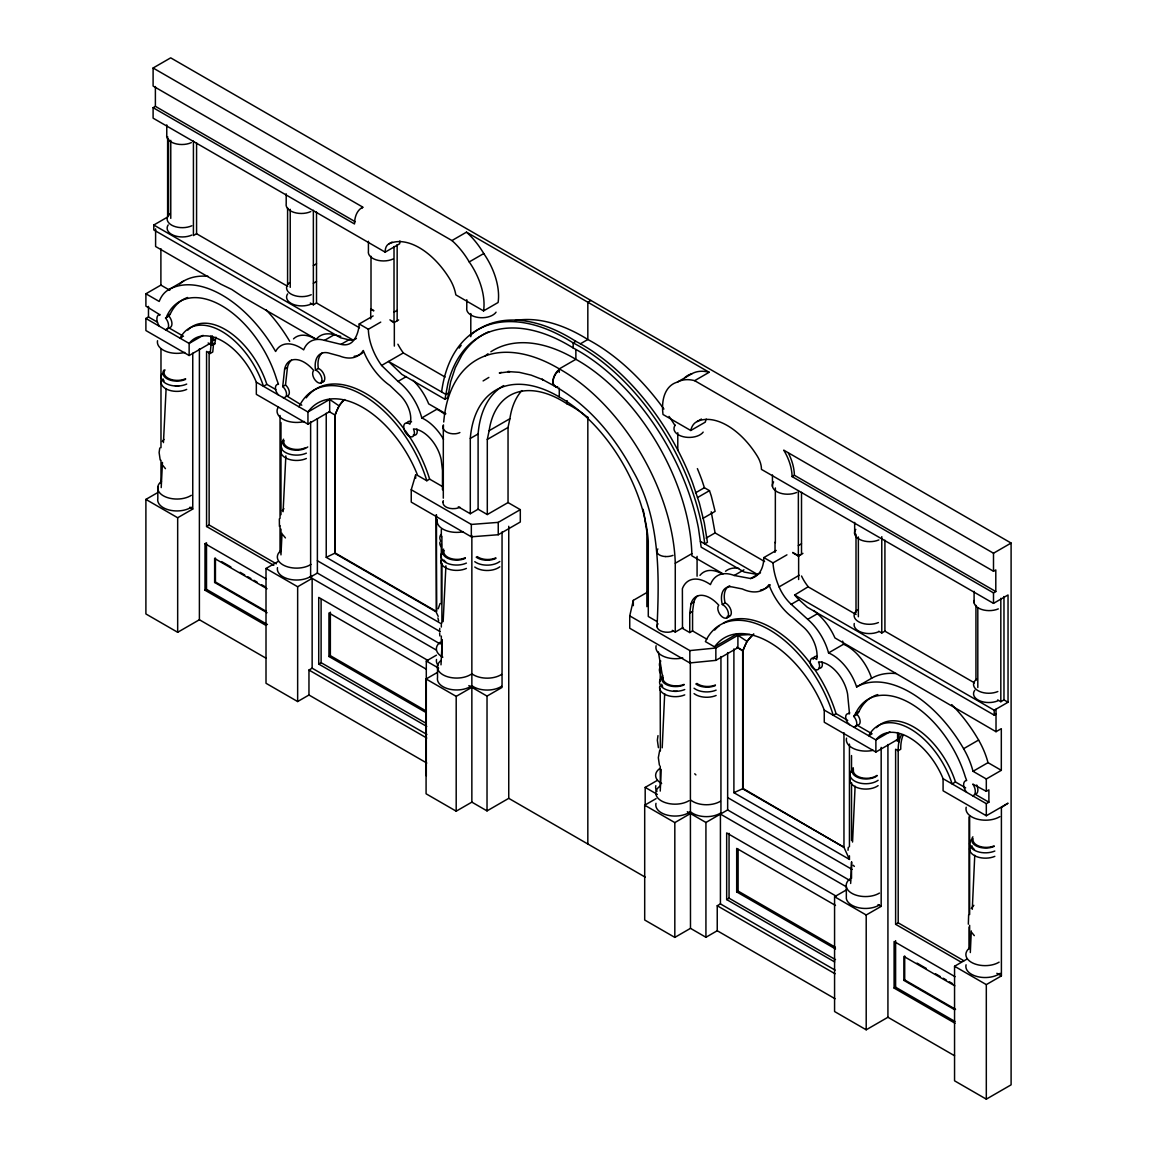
<?xml version="1.0" encoding="UTF-8"?>
<svg xmlns="http://www.w3.org/2000/svg" width="1157" height="1157" viewBox="0 0 1157 1157"><rect width="100%" height="100%" fill="white"/><g stroke="black" fill="none" stroke-linecap="round" stroke-linejoin="round"><path stroke-width="1.5" d="M415.696 478.246L415.696 474.717L411.241 489.744L411.241 502.109L471.333 536.805L498.248 534.736L520.303 522.009L520.303 509.644L508.039 502.572L487.299 514.547L478.101 509.225L470.292 513.737L458.302 506.809M660.242 791.07L661.226 769.448M662.209 747.827L664.682 693.781M850.655 883.471L851.639 861.849M852.55 842.036L855.11 786.182M970.318 952.558L971.302 930.937M972.285 909.315L974.758 855.269M161.213 487.603L162.457 462.41M163.441 442.61L166.116 388.607M280.963 554.883L282.033 533.29M283.103 511.698L285.851 455.901M441.005 664.827L442.249 639.633M443.145 621.627L445.908 565.831M279.343 518.857L279.43 526.435M439.515 631.332L439.761 628.381M848.023 850.279L848.269 847.329M273.79 565.31L206.568 526.493L206.568 351.395L210.184 353.492L211.138 343.788L213.857 337.352M673.012 631.187A10.37 5.987 0 0 1 667.994 632.228L665.318 632.141A10.124 5.843 0 0 1 657.046 626.805L657.205 625.257A10.37 5.987 0 0 1 658.058 623.797M282.713 397.415A6.754 3.89 60 0 0 286.531 394.233A6.754 3.89 60 0 0 282.713 386.626L284.636 369.025L287.442 367.405A28.404 16.4 60 0 1 291.463 360.203M286.56 395.998A6.754 3.89 60 0 0 289.308 391.963A6.754 3.89 60 0 0 285.519 384.992L287.442 367.405M706.797 639.156L692.566 630.927L689.746 632.561L689.746 613.094L691.047 603.737L693.867 602.117A28.101 16.227 60 0 1 697.917 595.696M692.566 630.927L692.566 611.46L693.867 602.117M445.937 394.45L388.535 361.461L401.855 374.362L444.953 399.252L447.933 383.401A175.213 101.151 60 0 1 573.178 347.968A175.213 101.151 60 0 1 698.423 528.026L701.156 547.16L744.255 572.05L757.575 574.508L700.419 541.375M487.299 514.547L487.299 439.443L489.151 430.693L509.89 418.718A103.956 60.019 60 0 1 521.85 390.603M508.039 502.572L508.039 427.468L509.89 418.718M847.719 720.377L836.048 713.638L833.242 715.272A98.331 56.765 60 0 0 769.289 629.726A98.331 56.765 60 0 0 705.408 641.6L714.563 646.879L736.286 634.34L737.906 635.28L737.906 647.645L715.85 660.372L689.832 662.947L629.741 628.251L629.741 615.886L633.313 600.353L648.021 591.863M159.767 448.005L159.116 452.561L160.201 460.023M657.986 735.65L657.35 740.205L658.42 747.682M968.64 914.999L968.337 924.168M438.199 608.756L440.094 603.506M659.692 750.358L658.333 757.661L659.403 765.139M208.144 342.978L212.237 345.35L214.812 343.86L215.882 337.15M344.265 399.801A74.583 43.055 60 0 0 339.044 405.847L334.749 415.435L334.749 553.292L436.03 611.764L438.185 616.363M733.9 648.918L733.9 792.69L849.44 859.405L843.959 847.286L742.678 788.814L742.678 650.943L746.974 641.354L753.395 634.34M170.267 313.995L168.908 316.063A8.229 4.758 60 0 1 171.945 323.714A8.229 4.758 60 0 1 168.908 327.865L165.552 329.803A8.229 4.758 60 0 0 168.575 325.652A8.229 4.758 60 0 0 165.552 318.001L170.267 313.995A84.36 48.71 60 0 1 187.579 297.494M853.707 727.117L854.575 727.059A7.13 4.122 60 0 0 856.744 722.937A7.13 4.122 60 0 0 853.707 716.4L855.573 713.536L858.942 711.598A84.36 48.71 60 0 1 871.93 697.064M853.707 716.4L857.077 714.462L858.942 711.598M162.428 441.424L163.932 439.4M282.395 510.685L283.913 508.675M971.302 908.419L973.832 905.324M483.105 380.928L488.847 377.428M399.903 240.902A17.109 9.878 60 0 0 399.686 243.751L385.165 252.139L153.1 118.159L153.1 107.673L354.519 223.966A36.677 21.173 60 0 1 362.864 207.161L153.1 86.052L153.1 68.003L170.686 57.85L1011.102 543.052L1011.102 1084.847L986.314 1099.15L954.554 1080.812L954.554 966.269L966.616 959.298M153.1 107.673L155.385 106.343L355.257 221.739M356.428 338.466L352.48 340.274A30.718 17.731 60 0 1 348.893 339.811L340.65 337.801L153.794 229.925L153.794 225.022L167.62 217.039L167.62 136.584M287.659 286.343L196.574 233.743L193.421 235.565L193.421 141.096M159.391 326.26A9.126 5.264 60 0 1 159.391 314.458L145.898 306.113L145.898 293.777L160.895 285.114L169.761 290.233M145.898 293.777L159.203 301.442A56.259 32.483 60 0 1 168.618 289.727L183.601 281.064A107.225 61.914 60 0 1 208.159 276.364M210.863 336.065L210.863 342.964L189.141 355.503L145.898 330.54L145.898 318.464L148.472 316.975L157.468 322.167M165.552 318.001L168.908 316.063M182.343 336.918L180.102 338.206A64.864 37.443 60 0 1 221.782 331.379A64.864 37.443 60 0 1 263.478 386.322L266.848 384.37L275.843 389.576M313.359 265.589L316.512 263.782M203.097 335.356L189.141 343.427L145.898 318.464M212.237 341.185L214.812 339.71M313.359 283.263L316.512 281.44M385.165 252.139A17.109 9.878 60 0 1 389.114 243.765L392.021 242.088M210.184 353.492L212.758 352.003L213.626 343.181L214.812 343.86M310.322 303.062L313.359 304.812L316.512 303.004L359.509 327.821M153.1 68.003L451.953 240.555L466.473 232.152L709.183 372.279L694.648 380.667A55.377 31.962 60 0 0 677.38 382.114A51.79 29.894 60 0 0 663.019 414.495L690.772 430.505L705.307 422.117A29.229 16.878 60 0 1 706.218 419.123M168.618 289.727A107.225 61.914 60 0 1 275.612 351.497A38.195 22.055 60 0 1 303.669 349.862A42.1 24.311 60 0 1 324.51 340.36L334.199 334.763L340.794 336.369M324.51 340.36L340.997 344.367A30.718 17.731 60 0 0 353.145 340.997A53.844 31.094 60 0 0 359.22 323.974L373.147 315.933M483.742 253.542A51.79 29.894 60 0 1 498.103 302.498L483.568 310.886A51.79 29.894 60 0 0 469.221 261.93L483.742 253.542A55.377 31.962 60 0 0 466.473 232.152M394.016 312.159L397.155 310.336M340.997 344.367L348.893 339.811M359.22 323.974L368.36 329.253L380.74 322.109M282.713 386.626L285.519 384.992M389.909 319.867L394.335 322.413L398.63 319.939M284.636 369.025A28.404 16.4 60 0 1 313.721 370.529A7.304 4.209 60 0 0 314.111 378.556A7.304 4.209 60 0 0 320.865 383.097A7.636 4.411 60 0 0 321.169 376.17A7.636 4.411 60 0 0 315.514 370.081L318.32 368.461A26.148 15.099 60 0 1 322.586 352.683M320.865 383.097L323.671 381.477A7.636 4.411 60 0 0 323.989 374.55A7.636 4.411 60 0 0 318.32 368.461M266.038 658.217L199.394 619.747L177.672 632.286L145.898 613.948L145.898 499.405L157.974 492.434M368.36 329.253A43.735 25.252 60 0 0 381.593 365.467L403.316 352.928L445.112 377.052M339.044 405.847L329.673 399.454L307.95 411.993L256.333 382.2A55.883 32.266 60 0 0 189.141 343.427L189.141 355.503M256.333 382.215L256.333 394.349L307.95 424.156L329.673 411.603L329.673 399.454M344.728 399.527A74.583 43.055 60 0 0 335.212 415.161L329.065 411.559M381.593 365.467L398.022 381.391L406.382 376.56M145.898 499.405L177.672 517.743L192.756 509.037L192.756 353.16M590.894 300.458L587.828 302.223L587.828 339.507A175.213 101.151 60 0 1 663.901 409.028M206.568 526.493L209.128 525.003L276.364 563.821M445.807 394.523L448.627 392.903M444.953 399.252L447.773 397.618L450.623 381.839L455.308 367.666L461.773 355.315A175.213 101.151 60 0 1 489.006 331.64M398.022 381.391A42.708 24.659 60 0 1 421.77 417.937L436.767 409.289A37.617 21.723 60 0 1 444.678 414.192M265.936 625.387L205.006 590.215L205.006 543.66L206.51 542.792L206.51 589.347L267.441 624.534M573.178 347.968L573.178 342.906A178.178 102.872 60 0 1 704.729 543.877L707.433 542.315L704.309 522.892L699.32 502.962L692.566 482.845A178.178 102.872 60 0 0 575.868 341.358L573.178 342.906A178.178 102.872 60 0 0 441.612 391.963M580.351 343.817L587.828 339.507A175.213 101.151 60 0 0 514.952 320.561M267.05 612.718L214.638 582.463L214.638 558.498L215.433 558.05L215.433 582L266.298 611.373M214.638 582.463L215.433 582M205.006 590.215L206.51 589.347M470.292 513.737L470.292 438.46L478.101 433.962A124.754 72.038 60 0 1 503.628 385.599M487.299 439.443L508.039 427.468M426.759 763.027L308.962 695.01L297.653 701.547L266.009 683.281L266.009 568.477L277.984 561.579M307.95 424.156L307.95 411.993A89.971 51.949 60 0 1 417.663 475.469L426.817 480.748L429.623 479.128L442.437 486.518M436.493 514.822L436.493 611.503L335.212 553.017L326.231 557.327L326.231 413.223M440.238 643.986L317.38 573.062L310.163 577.227L436.146 649.959M266.009 568.477L297.653 586.744L312.144 578.37L312.144 668.196L426.846 734.42M677.38 382.114L691.915 373.725A55.377 31.962 60 0 1 709.183 372.279M411.241 489.744L471.333 524.439L498.248 522.371L520.303 509.644M690.772 430.505A29.229 16.878 60 0 1 697.064 421.567L701.417 419.036M426.21 669.151L328.95 612.993L328.95 656.482L330.352 655.672L426.08 710.933M428.292 660.661L318.725 597.402L318.725 664.06L321.111 662.686L425.993 723.241M308.962 695.01L308.962 670.033L312.144 668.196M436.493 611.503L436.03 515.082M695.415 492.896L704.396 487.719L709.472 490.655L711.295 496.064L715.113 511.351L703.152 518.264M697.512 497.553L709.472 490.655M426.297 775.826L426.297 661.023L436.449 655.166M645.201 877.122L508.747 798.344L487.025 810.898L471.854 802.134L456.191 811.173L426.08 793.789L426.08 678.985L437.462 672.405M792.082 476.583L794.367 475.252L995.801 591.545L995.801 569.924L993.501 571.254L783.737 450.145A36.677 21.173 60 0 1 792.082 476.583L993.501 592.876L995.801 591.545M706.103 538.106L715.084 532.914L764.603 561.521M672.26 630.348L675.269 632.069L675.269 563.242L691.843 553.668A161.618 93.312 60 0 0 575.868 359.306L575.868 349.631M426.08 678.985L456.191 696.369L471.854 687.33M468.86 685.595L487.025 696.095L502.051 687.417L502.051 531.989M689.746 632.561L682.485 628.367L682.384 588.696A37.617 21.723 60 0 1 710.441 584.603A42.708 24.659 60 0 1 734.189 575.477L750.618 578.529A43.735 25.252 60 0 0 763.851 557.587L776.231 550.443M734.189 575.477L743.951 569.837M798.359 545.612L801.512 543.79M763.851 557.587L773.006 562.88L786.934 554.839M689.746 613.094L692.566 611.46M750.618 578.529L760.525 572.802M792.733 552.439L798.634 555.837L802.929 553.364M792.935 552.93L798.359 556.069L801.512 554.246L801.512 492.318M691.047 603.737A28.101 16.227 60 0 1 718.772 605.227A7.564 4.368 60 0 0 719.553 613.832A7.564 4.368 60 0 0 726.654 617.997A7.694 4.44 60 0 0 728.013 611.446A7.694 4.44 60 0 0 722.315 604.533L725.135 602.913A22.402 12.929 60 0 1 729.749 585.76M675.269 632.069L683.049 627.571M813.877 610.52L817.406 613.731A42.1 24.311 60 0 1 834.935 637.926L996.018 731.701L1001.311 728.65L1001.311 770.331L986.314 778.979L973.023 771.3A56.259 32.483 60 0 0 963.607 748.709A107.225 61.914 60 0 0 856.614 686.94A38.195 22.055 60 0 0 828.542 652.895A42.1 24.311 60 0 0 807.716 619.342L791.229 604.301A30.718 17.731 60 0 1 779.08 586.903L799.241 575.26M726.654 617.997L729.46 616.363A7.694 4.44 60 0 0 730.834 609.811A7.694 4.44 60 0 0 725.135 602.913M996.018 714.1L994.21 715.142L807.355 607.266L799.111 599.745A30.718 17.731 60 0 1 795.524 596.057L794.642 595.016L808.222 586.729A30.718 17.731 60 0 1 801.526 576.012M791.229 604.301L799.111 599.745M629.741 615.886L689.832 650.581L715.85 648.021L737.906 635.28L749.953 634.542M736.821 647.197L743.141 650.682A74.583 43.055 60 0 1 753.858 634.065M807.716 619.342L817.406 613.731M694.648 380.667L993.501 553.22L1011.102 543.052M828.542 652.895L843.54 644.247L842.614 641.123M878.742 631.23L881.779 632.98L884.917 631.172L974.469 682.861M645.187 805.344L645.187 787.396L657.205 780.454M697.064 421.567A63.49 36.662 60 0 1 757.488 456.451A17.109 9.878 60 0 1 761.436 469.38L993.501 603.375L1008.036 594.973L1008.036 702.241L994.21 710.224L794.642 595.016M835.036 998.737L717.239 930.734L705.929 937.271L690.483 928.348L674.82 937.401L644.695 920.003L644.695 805.2L656.091 798.634M856.614 686.94L871.597 678.277A107.225 61.914 60 0 1 896.154 673.576M644.695 805.2L674.82 822.598L690.483 813.545M843.959 732.699L843.959 847.286L743.141 788.539L733.9 792.69M853.75 727.102L857.93 725.121A7.13 4.122 60 0 0 860.114 720.999A7.13 4.122 60 0 0 857.077 714.462M687.316 811.722L705.929 822.468L727.652 809.929L850.511 880.853M870.99 734.464L868.748 735.765A64.864 37.443 60 0 1 910.429 728.968A64.864 37.443 60 0 1 952.11 783.925L955.48 781.987L965.661 787.859M889.849 731.846L875.878 739.916L875.878 752.036L897.601 739.497L897.601 732.569M961.279 962.219L895.619 924.313L895.619 749.23L898.194 750.705L900.753 749.23A47.596 27.479 60 0 1 903.4 734.608M997.71 699.927L1000.819 701.721L1003.972 699.898L1008.036 702.241M963.607 748.709L978.591 740.046A107.225 61.914 60 0 0 951.734 704.627M835.499 905.439L736.691 848.399L736.691 891.888L738.108 891.078L835.368 947.236M836.236 896.183L726.668 832.924L726.668 899.582L729.055 898.208L835.499 959.659M717.239 930.734L717.239 905.743L720.421 903.906L835.123 970.13M973.023 771.3L988.006 762.651L1001.311 770.331M972.82 795.886A9.126 5.264 60 0 0 972.82 784.084L986.314 791.33L988.888 789.841L988.888 802.191L986.314 803.667L943.085 778.704A55.883 32.266 60 0 0 875.878 739.916L824.261 710.094A89.971 51.949 60 0 0 714.563 646.879M954.568 1055.748L887.925 1017.263L866.203 1029.802L834.573 1011.536L834.573 896.733L846.172 890.037M943.085 778.704L943.085 790.795L986.314 815.757L1008.036 803.204L1001.398 807.485L1001.398 975.901L986.314 984.607L954.554 966.269M834.573 896.733L866.203 914.999L881.171 906.365L881.171 747.379M895.619 924.313L898.194 922.838L963.853 960.744M954.771 985.822L903.906 956.449L903.906 980.398L904.702 979.95L955.566 1009.309M955.031 976.682L894.101 941.494L894.101 988.064L895.605 987.196L954.973 1021.472M501.386 372.395L499.303 372.973L509.904 371.686L507.807 371.556L519.233 372.323L531.193 375.143L543.501 379.959L541.968 379.25L554.883 386.25M287.196 396.229L301.789 405.196M483.568 310.886L455.829 294.861A29.229 16.878 60 0 0 449.538 278.649A63.49 36.662 60 0 0 389.114 243.765M373.668 310.495L370.717 308.789L370.717 318.927M373.711 310.9L371.007 309.338L371.007 256.275M391.312 321.067L394.016 322.615L394.016 246.484M808.222 586.888L856.079 614.512M153.794 225.022L353.362 340.245M445.85 413.772L428.668 403.865L427.844 401.869A42.708 24.659 60 0 0 413.02 380.306M723.067 573.829L691.843 555.808L691.843 553.668M316.266 339.261L242.782 296.828L231.805 289.496L220.842 284.174L155.602 246.499L155.602 228.884M896.212 740.292L898.975 741.883L898.975 733.639M168.908 327.865L183.471 336.268M857.12 725.164L872.103 733.827M988.888 802.191L975.394 794.396A9.126 5.264 60 0 0 976.739 785.01M657.277 621.685L648.282 616.493L648.282 541.216A124.754 72.038 60 0 0 559.279 396.952L559.279 388.188M875.878 752.036L824.261 722.243L824.261 710.094M326.231 557.327L440.195 623.131M317.38 560.74L440.238 631.664M727.652 797.592L852.058 869.428M878.047 904.572L881.171 906.365M189.734 507.287L192.756 509.037M996.857 973.283L1001.398 975.901M845.969 886.58L720.421 814.094L720.421 903.906M426.297 661.023L438.648 668.153M645.187 787.396L657.335 794.411M205.006 543.66L265.936 578.833M221.594 561.608L230.85 566.944M240.092 572.281L244.72 574.957M247.8 576.736L250.881 578.514M253.976 580.293L257.056 582.072M261.67 584.748L264.765 586.527M917.038 963.116L926.28 968.452M935.536 973.789L940.164 976.465M943.244 978.244L946.325 980.022M949.405 981.801L952.486 983.58M214.638 558.498L267.05 588.768M903.906 980.398L954.771 1009.772M328.95 656.482L426.21 712.64M736.691 891.888L835.499 948.942M894.101 988.064L955.031 1023.236M318.725 664.06L426.731 726.422M726.668 899.582L834.674 961.944M308.962 670.033L426.759 738.036M717.239 905.743L835.036 973.76M554.593 386.076C589.014 405.355 614.917 436.999 633.241 471.463C660.228 518.64 659.447 574.234 657.046 626.805M737.906 635.28L746.974 641.354M737.906 647.645L742.678 650.943M974.324 935.651L971.706 932.47M853.201 865.277L854.358 866.391M694.735 773.787L695.892 774.901M285.432 537.918L282.8 534.736M165.451 468.657L162.833 465.476M278.504 395.029L277.651 393.987A7.13 4.122 60 0 1 275.467 387.349A7.13 4.122 60 0 1 278.504 384.312L276.639 379.294A84.36 48.71 60 0 0 221.768 305.752A84.36 48.71 60 0 0 166.897 315.933M704.396 487.719L701.923 480.169A175.213 101.151 60 0 0 697.382 468.614M437.91 617.925L438.633 620.788M711.222 511.784L715.084 532.914M658.391 651.97L662.961 679.116M443.044 502.355L443.189 503.888A10.124 5.843 0 0 0 452.43 508.675L455.106 508.574A10.37 5.987 0 0 0 459.893 507.243M439.617 632.98L439.862 635.945M1003.972 596.52L1003.972 699.898M1000.819 598.328L1000.819 701.721M996.018 709.183L996.018 731.701M994.21 710.224L994.21 715.142M993.501 553.22L993.501 571.254M993.501 592.876L993.501 603.375M986.314 778.979L986.314 791.33M986.314 803.667L986.314 815.757M986.314 984.607L986.314 1099.15M977.81 607.685L977.81 687.489M975.944 605.357L975.944 680.229M974.093 591.357L974.093 602.855M969.638 816.032L969.638 914.565M969.638 925.311L969.638 948.595M969.103 816.914L969.103 914.392M969.103 927.032L969.103 948.682M904.702 955.986L904.702 979.95M898.194 749.548L898.194 922.838M895.605 940.641L895.605 987.196M887.925 744.529L887.925 1017.263M884.917 540.189L884.917 631.172M881.779 536.66L881.779 632.98M866.203 914.999L866.203 1029.802M858.364 536.949L858.364 616.768M856.006 534.274L856.006 612.718M854.661 522.4L854.661 533.883M851.523 755.55L851.523 771.806M851.523 782.653L851.523 840.474M851.523 862.153L851.523 878.409M849.44 744.11L849.44 846.794M849.44 855.79L849.44 859.405M846.331 886.725L846.331 898.627A19.235 11.107 0 0 0 859.376 907.898A19.235 11.107 0 0 0 879.436 904.976M798.634 555.837L798.634 579.512M798.359 490.582L798.359 556.069M775.349 487.95L775.349 542.792M775.031 542.214L775.031 552.352M772.442 474.934L772.442 486.432M743.141 650.682L743.141 788.539M738.108 849.325L738.108 891.078M729.055 833.344L729.055 898.208M727.652 652.591L727.652 809.929M720.941 656.569L720.941 813.79M715.85 648.021L715.85 660.372M705.929 822.468L705.929 937.271M697.078 556.387L697.078 576.215M690.324 661.645L690.483 928.348M689.832 650.581L689.832 662.947M677.785 432.718L677.785 450.507M674.82 822.598L674.82 937.401M660.358 660.618L660.213 681.14M660.213 688.372L660.358 750.98M660.213 766.079L660.358 785.314M646.879 606.673L646.879 531.584L645.028 520.693A103.956 60.019 60 0 0 643.09 509.282M633.313 600.353L633.313 605.661M587.828 417.127L587.828 844.003M567.089 400.626L567.089 403.894A103.956 60.019 60 0 1 587.843 417.547M559.279 372.395L559.279 368.881L575.868 359.306A161.618 93.312 60 0 0 490.872 351.757M508.747 526.29L508.747 798.344M498.248 522.371L498.248 534.736M487.025 696.095L487.025 810.898M478.101 433.962L478.101 509.225M471.854 535.517L471.854 802.134M471.333 524.439L471.333 536.805M470.798 313.576L470.798 336.701M466.777 299.721L466.777 307.936A15.229 8.793 0 0 0 478.203 317.466A15.229 8.793 0 0 0 496.064 312.173M456.191 696.369L456.191 811.173M443.305 498.161L443.305 429.334A161.618 93.312 60 0 1 443.464 425.631M442.48 489.787L442.48 470.32L441.179 459.474A28.101 16.227 60 0 0 413.454 428.958A7.564 4.368 60 0 1 412.673 436.652A7.564 4.368 60 0 1 405.572 432.617A7.694 4.44 60 0 1 404.198 424.489A7.694 4.44 60 0 1 409.896 424.156A22.402 12.929 60 0 0 399.859 395.014L389.88 385.483A49.129 28.375 60 0 1 363.284 350.47A45.73 26.409 60 0 1 339.681 356.009L330.078 353.42A26.148 15.099 60 0 0 315.514 370.081M441.902 536.298L441.902 554.377M441.902 563.401L441.902 623.045M441.902 641.123L441.902 657.378M441.323 529.458L441.323 536.689M441.323 543.92L441.323 603.549M441.323 623.435L441.323 627.051M441.323 636.09L441.323 643.321M437.52 665.68L437.52 677.583A19.235 11.107 0 0 0 448.771 688.994A19.235 11.107 0 0 0 471.029 686.231M397.155 244.662L397.155 320.807M394.335 322.413L394.335 346.088M368.418 241.292L368.418 251.141A15.229 8.793 0 0 0 376.126 259.833A15.229 8.793 0 0 0 392.99 259.038M335.212 415.161L335.212 553.017M330.352 612.169L330.352 655.672M321.111 599.63L321.111 662.686M317.38 418.689L317.38 573.062M316.512 212.035L316.512 303.004M313.359 210.285L313.359 304.812M310.626 421.582L310.626 576.967M297.653 586.744L297.653 701.547M290.219 209.301L290.219 287.341M287.587 207.884L287.587 284.593M286.198 193.826L286.198 203.675A15.229 8.793 0 0 0 293.921 212.367A15.229 8.793 0 0 0 310.785 211.572M280.977 422.536L280.977 514.677M280.977 529.125L280.977 550.819M280.037 415.479L280.037 518.379M280.037 525.596L280.037 552.67M212.237 335.79L212.237 345.35M209.128 351.728L209.128 525.003M199.394 348.778L199.394 619.747M196.574 142.846L196.574 233.743M177.672 517.743L177.672 632.286M170.773 140.344L170.773 218.369M168.546 139.216L168.546 215.867M166.767 124.869L166.767 134.718A15.229 8.793 0 0 0 174.476 143.41A15.229 8.793 0 0 0 191.339 142.615M160.982 349.154L160.982 447.701M160.982 460.24L160.982 483.525M160.895 248.654L160.895 285.114M157.815 486.663L157.815 498.566A19.235 11.107 0 0 0 169.081 509.977A19.235 11.107 0 0 0 191.324 507.214M155.385 86.529L155.385 106.343M148.472 306.403L148.472 316.975M1000.183 973.341A19.235 11.107 0 0 1 977.463 976.624A19.235 11.107 0 0 1 966.066 964.808M999.098 962.161A19.235 11.107 0 0 1 972.516 962.928A19.235 11.107 0 0 1 970.029 947.641M999.836 816.654A19.597 11.31 0 0 1 977.029 819.055A19.597 11.31 0 0 1 966.196 807.224M994.138 845.883A13.277 7.665 0 0 1 979.401 846.302A13.277 7.665 0 0 1 973.08 838.608M994.818 856.368A15.779 9.111 0 0 1 977.318 856.874A15.779 9.111 0 0 1 969.797 847.719M994.818 851.031A15.779 9.111 0 0 1 975.611 850.858A15.779 9.111 0 0 1 970.94 840.098M974.483 849.556A13.971 8.056 0 0 1 971.822 845.666M994.022 846.49A13.971 8.056 0 0 1 977.029 846.331A13.971 8.056 0 0 1 972.878 836.815M312.028 575.55A19.235 11.107 0 0 1 289.51 579.252A19.235 11.107 0 0 1 277.478 567.639M310.973 564.399A19.235 11.107 0 0 1 284.448 565.643A19.235 11.107 0 0 1 281.137 550.399M304.436 421.51A19.597 11.31 0 0 1 283.017 419.253A19.597 11.31 0 0 1 278.432 406.96M305.246 447.817A13.277 7.665 0 0 1 290.537 448.497A13.277 7.665 0 0 1 283.812 440.918M306.359 458.49A15.779 9.111 0 0 1 287.153 458.664A15.779 9.111 0 0 1 281.889 447.99M306.359 453.154A15.779 9.111 0 0 1 285.577 452.546A15.779 9.111 0 0 1 283.899 440.571M307.762 446.949A13.971 8.056 0 0 1 289.771 449.191A13.971 8.056 0 0 1 283.581 439.183M191.324 495.312A19.235 11.107 0 0 1 164.8 496.555A19.235 11.107 0 0 1 161.488 481.312M184.773 352.422A19.597 11.31 0 0 1 157.526 340.736M185.583 378.729A13.277 7.665 0 0 1 169.414 378.874A13.277 7.665 0 0 1 164.988 369.893M186.696 389.403A15.779 9.111 0 0 1 169.226 390.227A15.779 9.111 0 0 1 161.228 381.217M186.696 384.066A15.779 9.111 0 0 1 167.49 384.24A15.779 9.111 0 0 1 162.226 373.566M178.945 385.758A13.971 8.056 0 0 1 175.3 385.802M164.092 380.986A13.971 8.056 0 0 1 163.079 378.961M185.568 379.38A13.971 8.056 0 0 1 168.575 379.539A13.971 8.056 0 0 1 163.918 370.095M656.974 791.402A19.235 11.107 0 0 1 655.831 785.69M661.645 783.491A19.235 11.107 0 0 1 659.779 768.523M660.502 673.287A15.779 9.111 0 0 1 659.562 668.601M660.502 667.951A15.779 9.111 0 0 1 660.69 660.98M878.409 631.852A15.229 8.793 0 0 1 861.502 632.329A15.229 8.793 0 0 1 854.256 623.507M878.409 622.553A15.229 8.793 0 0 1 858.393 621.627A15.229 8.793 0 0 1 857.395 610.043M998.303 608.9A15.229 8.793 0 0 1 981.411 609.377A15.229 8.793 0 0 1 974.165 600.555M557.631 386.698A10.283 5.756 -58.5 0 1 553.032 381.072A10.283 5.756 -58.5 0 1 559.135 370.168M673.012 555.346A10.326 5.539 -3.3 0 1 665.318 556.531M657.046 550.385A10.326 5.539 -3.3 0 1 657.885 548.982M665.318 556.546A10.182 5.452 -3.3 0 1 657.205 550.457M796.652 492.477A15.229 8.793 0 0 1 778.111 492.303A15.229 8.793 0 0 1 773.599 481.919M669.05 416.404A175.213 101.151 60 0 1 674.82 425.226M485.318 355.893A161.618 93.312 60 0 1 488.037 353.738M443.724 422.001A161.618 93.312 60 0 1 559.279 368.881A161.618 93.312 60 0 1 675.269 563.242M470.292 438.46A124.754 72.038 60 0 1 559.279 396.952M489.151 430.693A103.956 60.019 60 0 1 567.089 403.894M451.953 240.555A55.377 31.962 60 0 1 469.221 261.93M298.983 406.816A98.331 56.765 60 0 1 362.936 395.13A98.331 56.765 60 0 1 426.817 480.748M306.215 397.834A98.331 56.765 60 0 1 404.024 428.9M405.037 430.274A98.331 56.765 60 0 1 429.623 479.128M403.316 352.928A43.735 25.252 60 0 1 397.892 344.222M421.77 417.937A37.617 21.723 60 0 1 443.521 439.27M316.685 338.726A42.1 24.311 60 0 1 334.199 334.763M293.516 338.871A38.195 22.055 60 0 1 315.818 339.305M266.038 309.787A107.225 61.914 60 0 1 289.713 341.329M179.74 284A56.259 32.483 60 0 1 183.601 281.064M323.671 381.477A7.304 4.209 60 0 1 321.429 381.26M363.399 352.118A45.73 26.409 60 0 1 354.158 356.298M407.018 422.855A7.694 4.44 60 0 1 411.559 421.828M416.882 428.987A7.564 4.368 60 0 1 413.223 435.119M187.839 330.092A64.864 37.443 60 0 1 266.848 384.37M159.753 315.355A9.126 5.264 60 0 1 160.114 314.516M459.17 348.112A178.178 102.872 60 0 1 461.137 345.35M469.973 335.646A178.178 102.872 60 0 1 575.868 341.358M361.678 208.376A36.677 21.173 60 0 1 362.748 207.378M690.107 811.852A19.235 11.107 0 0 1 667.387 815.15A19.235 11.107 0 0 1 655.99 803.334M689.022 800.687A19.235 11.107 0 0 1 662.44 801.454A19.235 11.107 0 0 1 659.953 786.153M682.731 657.914A19.597 11.31 0 0 1 656.12 645.736M684.062 684.394A13.277 7.665 0 0 1 669.325 684.814A13.277 7.665 0 0 1 663.004 677.12M684.742 694.88A15.779 9.111 0 0 1 667.242 695.386A15.779 9.111 0 0 1 659.736 686.246M684.742 689.543A15.779 9.111 0 0 1 665.535 689.37A15.779 9.111 0 0 1 660.864 678.609M677.235 691.264A13.971 8.056 0 0 1 673.591 691.235M662.643 686.231A13.971 8.056 0 0 1 661.746 684.192M683.946 685.002A13.971 8.056 0 0 1 666.953 684.857A13.971 8.056 0 0 1 662.802 675.326M878.857 539.929A15.229 8.793 0 0 1 860.331 539.769A15.229 8.793 0 0 1 855.804 529.385M879.436 893.088A19.235 11.107 0 0 1 852.854 893.855A19.235 11.107 0 0 1 850.366 878.553M873.145 750.314A19.597 11.31 0 0 1 846.548 738.152M876.977 775.407A13.277 7.665 0 0 1 861.285 777.678A13.277 7.665 0 0 1 853.432 769.521M878.12 785.632A15.779 9.111 0 0 1 859.492 788.336A15.779 9.111 0 0 1 850.149 778.647M878.12 780.281A15.779 9.111 0 0 1 855.963 781.77A15.779 9.111 0 0 1 853.389 768.971M876.992 775.942A13.971 8.056 0 0 1 858.87 777.851A13.971 8.056 0 0 1 853.23 767.727M966.673 792.328A8.229 4.758 60 0 1 963.636 784.677A8.229 4.758 60 0 1 966.673 780.527L965.314 776.897A84.36 48.71 60 0 0 910.443 703.355A84.36 48.71 60 0 0 855.573 713.536M849.513 724.658A6.754 3.89 60 0 1 845.68 717.051A6.754 3.89 60 0 1 849.513 713.855L847.589 694.055A28.404 16.4 60 0 0 818.491 661.949A7.304 4.209 60 0 1 818.1 669.527A7.304 4.209 60 0 1 811.361 666.287A7.636 4.411 60 0 1 811.043 658.998A7.636 4.411 60 0 1 816.712 659.447A26.148 15.099 60 0 0 802.134 625.966L792.531 617.448A45.73 26.409 60 0 1 768.928 584.661A49.129 28.375 60 0 1 742.331 588.956L732.367 586.975A22.402 12.929 60 0 0 722.315 604.533M714.693 630.044A98.331 56.765 60 0 1 719.394 625.677M723.342 623.073A98.331 56.765 60 0 1 836.048 713.638M699.971 575.362A37.617 21.723 60 0 1 722.46 574.046M725.54 571.254A42.708 24.659 60 0 1 738.716 568.347M779.08 586.903A53.844 31.094 60 0 1 773.006 562.88M843.54 644.247A38.195 22.055 60 0 1 871.597 678.277M978.591 740.046A56.259 32.483 60 0 1 988.006 762.651M848.992 713.276A6.754 3.89 60 0 1 849.585 712.567M821.933 661.905A7.304 4.209 60 0 1 818.852 668.211M813.111 659.288A7.636 4.411 60 0 1 817.348 656.569M770.273 584.849A49.129 28.375 60 0 1 760.496 590.056M729.46 616.363A7.564 4.368 60 0 1 727.189 616.406M873.318 696.34A84.36 48.71 60 0 1 877.773 694.59M876.471 727.652A64.864 37.443 60 0 1 955.48 781.987M684.785 377.659A51.79 29.894 60 0 1 691.915 373.725M788.438 453.154A36.677 21.173 60 0 1 794.367 475.252M898.194 750.705A47.596 27.479 60 0 1 901.578 734.637M997.84 700.809A15.229 8.793 0 0 1 979.314 700.636A15.229 8.793 0 0 1 974.787 690.252M997.84 691.524A15.229 8.793 0 0 1 977.839 690.584A15.229 8.793 0 0 1 976.826 679M720.406 813.169A19.235 11.107 0 0 1 690.975 812.156M720.406 801.266A19.235 11.107 0 0 1 690.975 800.254M715.445 684.973A13.277 7.665 0 0 1 696.876 683.397M716.125 695.473A15.779 9.111 0 0 1 694.055 693.593M716.125 690.122A15.779 9.111 0 0 1 694.055 688.241M715.33 685.595A13.971 8.056 0 0 1 695.805 683.932M703.181 432.111A15.229 8.793 0 0 1 683.165 436.695A15.229 8.793 0 0 1 675.225 425.125M471.029 674.329A19.235 11.107 0 0 1 444.505 675.587A19.235 11.107 0 0 1 441.193 660.329M462.887 531.801A19.597 11.31 0 0 1 437.23 519.768M465.288 557.746A13.277 7.665 0 0 1 450.579 558.441A13.277 7.665 0 0 1 443.854 550.862M466.401 568.42A15.779 9.111 0 0 1 448.93 569.244A15.779 9.111 0 0 1 440.933 560.234M466.401 563.083A15.779 9.111 0 0 1 445.619 562.49A15.779 9.111 0 0 1 443.941 550.515M445.662 561.81A13.971 8.056 0 0 1 443.782 560.017M465.273 558.397A13.971 8.056 0 0 1 448.28 558.556A13.971 8.056 0 0 1 443.623 549.112M311.247 304.016A15.229 8.793 0 0 1 292.707 304.175A15.229 8.793 0 0 1 287.63 293.892M311.247 294.731A15.229 8.793 0 0 1 291.188 294.153A15.229 8.793 0 0 1 289.568 282.597M556.343 386.915A10.283 6.118 -61.6 0 1 553.104 379.872A10.283 6.118 -61.6 0 1 558.701 369.922M459.893 432.53A10.326 6.364 3.6 0 1 455.106 433.774A10.182 6.277 3.6 0 1 443.174 428.278M443.03 428.177A10.326 6.364 3.6 0 1 443.464 424.923M442.798 502.21A10.37 5.987 0 0 1 443.362 500.692M191.802 235.059A15.229 8.793 0 0 1 173.261 235.218A15.229 8.793 0 0 1 168.184 224.935M191.802 225.774A15.229 8.793 0 0 1 171.742 225.196A15.229 8.793 0 0 1 170.122 213.64M501.56 686.332A19.235 11.107 0 0 1 472.099 685.855M501.56 674.43A19.235 11.107 0 0 1 472.099 673.952M495.832 557.848A13.277 7.665 0 0 1 477.176 556.589M499.81 566.814A15.779 9.111 0 0 1 474.775 567.046M499.81 561.478A15.779 9.111 0 0 1 474.775 561.695M495.818 558.498A13.971 8.056 0 0 1 476.207 557.182M437.968 665.145A19.235 11.107 0 0 1 436.507 659.461M442.842 657.147A19.235 11.107 0 0 1 440.181 642.222M441.106 546.784A15.779 9.111 0 0 1 439.92 542.112M441.106 541.447A15.779 9.111 0 0 1 440.918 534.476"/></g></svg>
